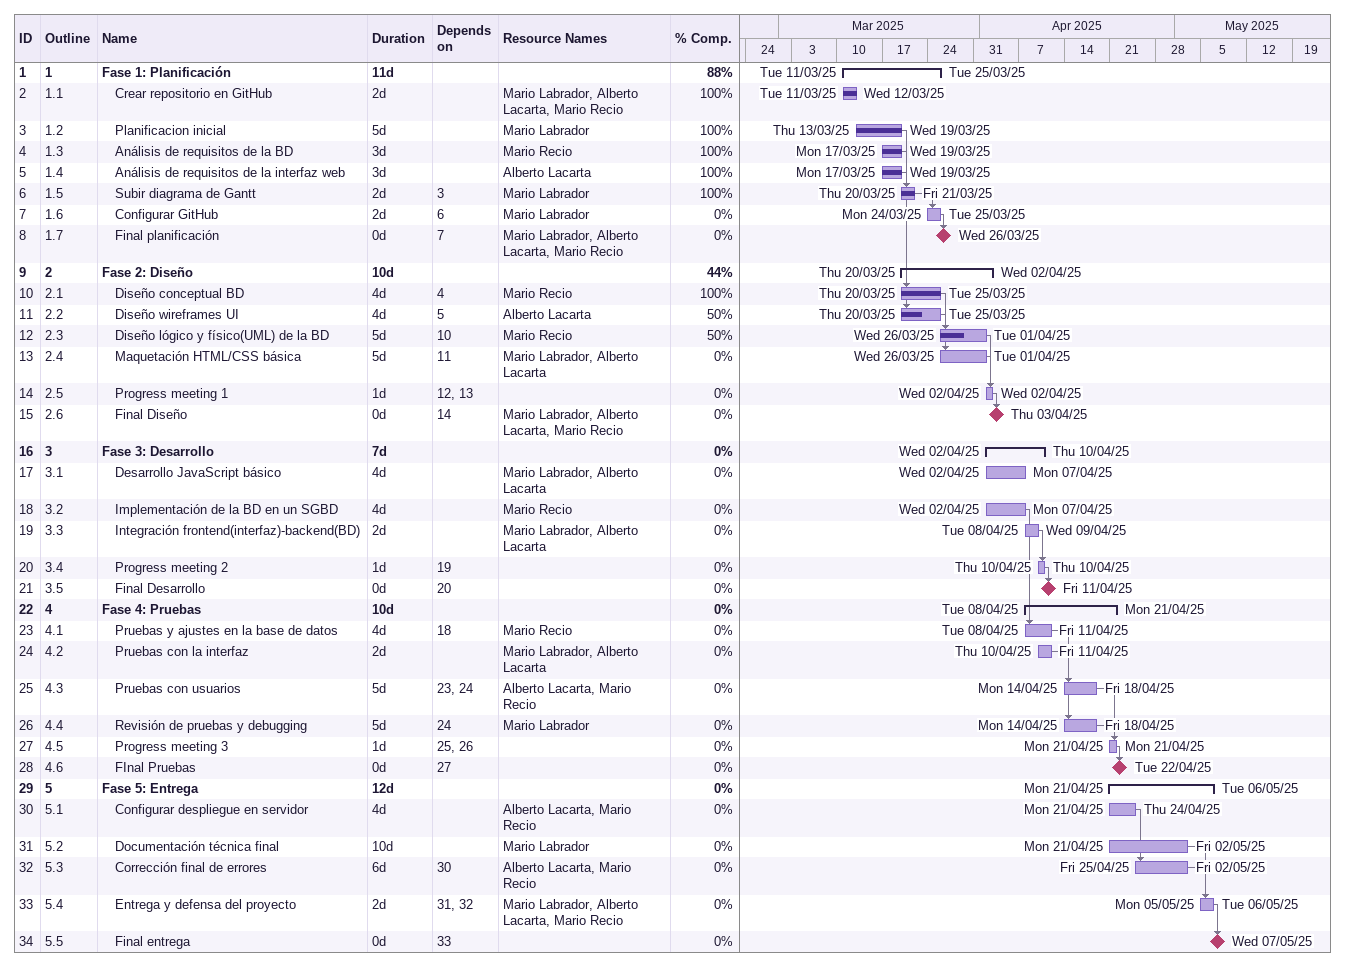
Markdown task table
| ID | WBS | Task | Duration | Start | Finish | Predecessors | Resources | % complete |
|---|---|---|---|---|---|---|---|---|
| 1 | 1 | **Fase 1: Planificación** | 11d | 2025-03-11 | 2025-03-25 |  |  | 88 |
| 2 | 1.1 | Crear repositorio en GitHub | 2d | 2025-03-11 | 2025-03-12 |  | Mario Labrador, Alberto Lacarta, Mario Recio | 100 |
| 3 | 1.2 | Planificacion inicial | 5d | 2025-03-13 | 2025-03-19 |  | Mario Labrador | 100 |
| 4 | 1.3 | Análisis de requisitos de la BD | 3d | 2025-03-17 | 2025-03-19 |  | Mario Recio | 100 |
| 5 | 1.4 | Análisis de requisitos de la interfaz web | 3d | 2025-03-17 | 2025-03-19 |  | Alberto Lacarta | 100 |
| 6 | 1.5 | Subir diagrama de Gantt | 2d | 2025-03-20 | 2025-03-21 | 3 | Mario Labrador | 100 |
| 7 | 1.6 | Configurar GitHub | 2d | 2025-03-24 | 2025-03-25 | 6 | Mario Labrador | 0 |
| 8 | 1.7 | Final planificación | 0d | 2025-03-26 | 2025-03-26 | 7 | Mario Labrador, Alberto Lacarta, Mario Recio | 0 |
| 9 | 2 | **Fase 2: Diseño** | 10d | 2025-03-20 | 2025-04-02 |  |  | 44 |
| 10 | 2.1 | Diseño conceptual BD | 4d | 2025-03-20 | 2025-03-25 | 4 | Mario Recio | 100 |
| 11 | 2.2 | Diseño wireframes UI | 4d | 2025-03-20 | 2025-03-25 | 5 | Alberto Lacarta | 50 |
| 12 | 2.3 | Diseño lógico y físico(UML) de la BD | 5d | 2025-03-26 | 2025-04-01 | 10 | Mario Recio | 50 |
| 13 | 2.4 | Maquetación HTML/CSS básica | 5d | 2025-03-26 | 2025-04-01 | 11 | Mario Labrador, Alberto Lacarta | 0 |
| 14 | 2.5 | Progress meeting 1 | 1d | 2025-04-02 | 2025-04-02 | 12, 13 |  | 0 |
| 15 | 2.6 | Final Diseño | 0d | 2025-04-03 | 2025-04-03 | 14 | Mario Labrador, Alberto Lacarta, Mario Recio | 0 |
| 16 | 3 | **Fase 3: Desarrollo** | 7d | 2025-04-02 | 2025-04-10 |  |  | 0 |
| 17 | 3.1 | Desarrollo JavaScript básico | 4d | 2025-04-02 | 2025-04-07 |  | Mario Labrador, Alberto Lacarta | 0 |
| 18 | 3.2 | Implementación de la BD en un SGBD | 4d | 2025-04-02 | 2025-04-07 |  | Mario Recio | 0 |
| 19 | 3.3 | Integración frontend(interfaz)-backend(BD) | 2d | 2025-04-08 | 2025-04-09 |  | Mario Labrador, Alberto Lacarta | 0 |
| 20 | 3.4 | Progress meeting 2 | 1d | 2025-04-10 | 2025-04-10 | 19 |  | 0 |
| 21 | 3.5 | Final Desarrollo | 0d | 2025-04-11 | 2025-04-11 | 20 |  | 0 |
| 22 | 4 | **Fase 4: Pruebas** | 10d | 2025-04-08 | 2025-04-21 |  |  | 0 |
| 23 | 4.1 | Pruebas y ajustes en la base de datos | 4d | 2025-04-08 | 2025-04-11 | 18 | Mario Recio | 0 |
| 24 | 4.2 | Pruebas con la interfaz | 2d | 2025-04-10 | 2025-04-11 |  | Mario Labrador, Alberto Lacarta | 0 |
| 25 | 4.3 | Pruebas con usuarios | 5d | 2025-04-14 | 2025-04-18 | 23, 24 | Alberto Lacarta, Mario Recio | 0 |
| 26 | 4.4 | Revisión de pruebas y debugging | 5d | 2025-04-14 | 2025-04-18 | 24 | Mario Labrador | 0 |
| 27 | 4.5 | Progress meeting 3 | 1d | 2025-04-21 | 2025-04-21 | 25, 26 |  | 0 |
| 28 | 4.6 | FInal Pruebas | 0d | 2025-04-22 | 2025-04-22 | 27 |  | 0 |
| 29 | 5 | **Fase 5: Entrega** | 12d | 2025-04-21 | 2025-05-06 |  |  | 0 |
| 30 | 5.1 | Configurar despliegue en servidor | 4d | 2025-04-21 | 2025-04-24 |  | Alberto Lacarta, Mario Recio | 0 |
| 31 | 5.2 | Documentación técnica final | 10d | 2025-04-21 | 2025-05-02 |  | Mario Labrador | 0 |
| 32 | 5.3 | Corrección final de errores | 6d | 2025-04-25 | 2025-05-02 | 30 | Alberto Lacarta, Mario Recio | 0 |
| 33 | 5.4 | Entrega y defensa del proyecto | 2d | 2025-05-05 | 2025-05-06 | 31, 32 | Mario Labrador, Alberto Lacarta, Mario Recio | 0 |
| 34 | 5.5 | Final entrega | 0d | 2025-05-07 | 2025-05-07 | 33 |  | 0 |
